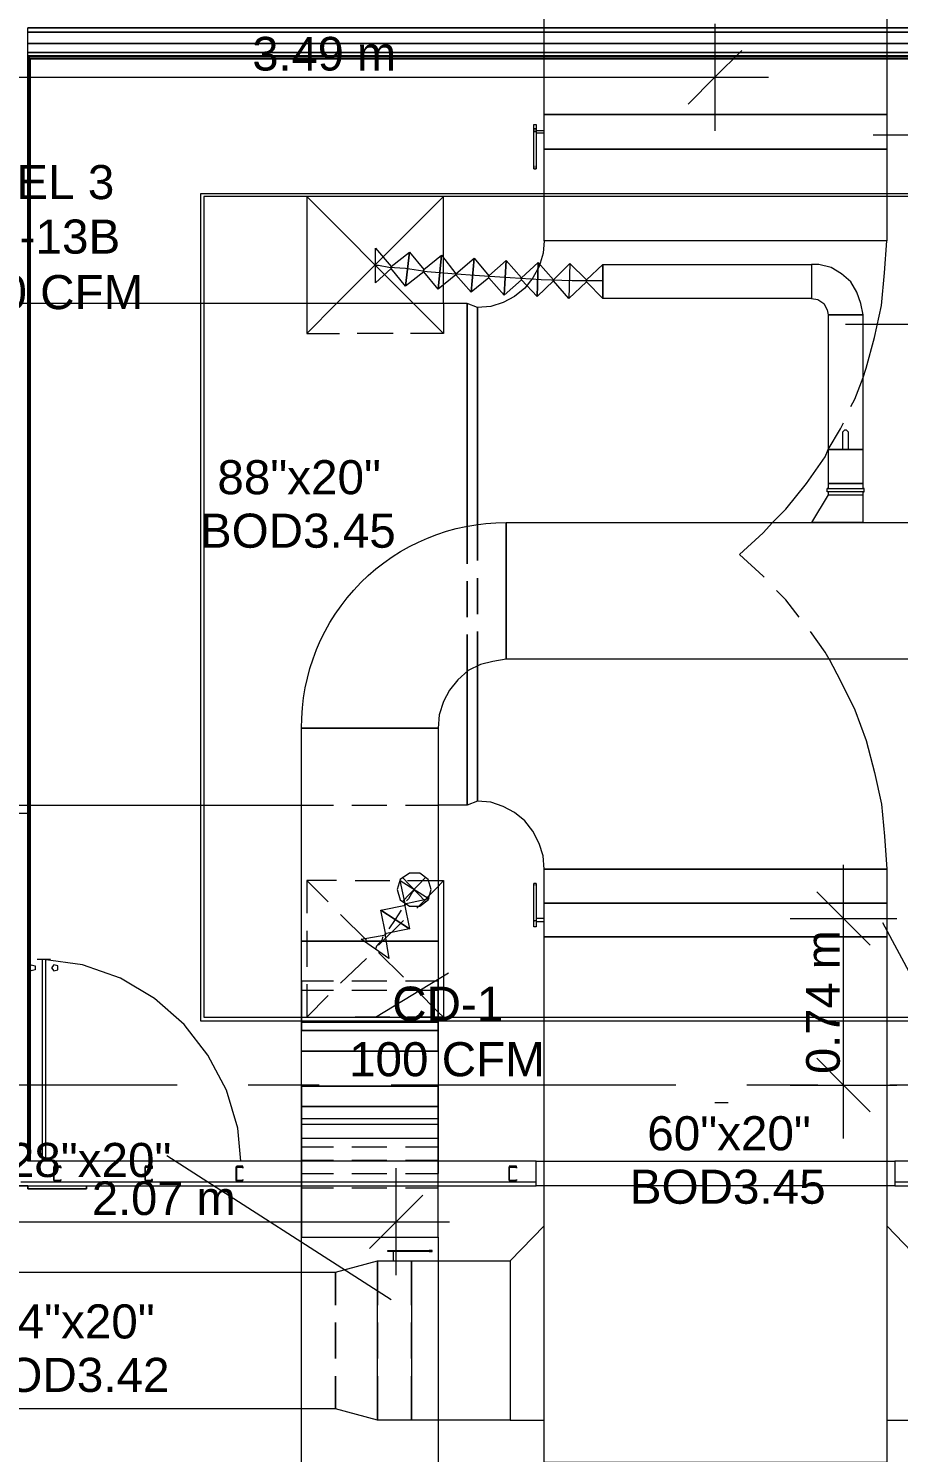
# Model space of a CAD drawing. Header units: metres. Extents: x -2 to 237, y -8 to 52.
# Drawn here: x 16.5 to 20.37, y 22.01 to 28.36 of the extents above; entities that cross this region are included whole.
import ezdxf

# ---------------------------------------------------------------- set-up
doc = ezdxf.new("R2010")
doc.units = ezdxf.units.M
doc.layers.add('HVAC - Ductos', color=5, linetype='Continuous', lineweight=0)
doc.layers.add('PDF4_Text', color=7, linetype='Continuous', lineweight=0)
doc.layers.add('PDF4_Geometry', color=7, linetype='Continuous', lineweight=0, true_color=0xaaaaaa)
doc.styles.add('PDF Helvetica', font='')
doc.styles.get('PDF Helvetica').set_extended_font_data('Helvetica')

msp = doc.modelspace()

# ---------------------------------------------------------------- linework, layer by layer
at = {"layer": 'HVAC - Ductos', "lineweight": 0}
for points in [[(18.7932, 27.9744), (18.7932, 34.5398), (20.3189, 34.5398), (20.3189, 27.9744)], [(21.4459, 28.3409), (16.4932, 28.3409)], [(16.4932, 28.2905), (21.4459, 28.2905)], [(16.4932, 28.2493), (21.4459, 28.2493)], [(21.4459, 28.2355), (16.4932, 28.2355)], [(16.4932, 28.2309), (21.4459, 28.2309), (16.4932, 28.2309), (21.4459, 28.2309)], [(16.5023, 28.2218), (21.4368, 28.2218)], [(16.5023, 28.2218), (21.4368, 28.2218)], [(20.3189, 27.9744), (20.3189, 27.8186), (18.7932, 27.8186), (18.7932, 27.9744)], [(20.3189, 27.8186), (20.3189, 27.4108), (18.7932, 27.4108), (18.7932, 27.8186)], [(19.0543, 27.3055), (19.0543, 27.2321)], [(19.0543, 27.1542), (19.0543, 27.1588), (19.0543, 27.1634), (19.0543, 27.1771), (19.0543, 27.1909), (19.0543, 27.2092), (19.0543, 27.2321), (19.0543, 27.2505), (19.0543, 27.2688), (19.0543, 27.2871), (19.0543, 27.2963), (19.0543, 27.3055), (19.0543, 27.2963), (19.0543, 27.2871), (19.0543, 27.2688), (19.0543, 27.2505), (19.0543, 27.2321), (19.0543, 27.2092), (19.0543, 27.1909), (19.0543, 27.1771), (19.0543, 27.1634), (19.0543, 27.1588)], [(20.1356, 27.0809), (20.1539, 27.0809), (20.1722, 27.0809), (20.1906, 27.0809), (20.1997, 27.0809), (20.2089, 27.0809), (20.2135, 27.0809), (20.2043, 27.1313), (20.186, 27.1817), (20.1585, 27.2275), (20.1172, 27.2642), (20.0714, 27.2917), (20.0164, 27.3055), (19.9844, 27.3055), (19.9844, 27.2963), (19.9844, 27.2871), (19.9844, 27.2688), (19.9844, 27.2505), (19.9844, 27.2321), (19.9844, 27.2092), (19.9844, 27.1909), (19.9844, 27.1771), (19.9844, 27.1634), (19.9844, 27.1588), (19.9844, 27.1542), (20.0119, 27.1497), (20.0394, 27.1313), (20.0531, 27.1038), (20.0577, 27.0809), (20.0623, 27.0809), (20.0714, 27.0809), (20.0806, 27.0809), (20.099, 27.0809), (20.1172, 27.0809)], [(19.0543, 27.2275), (19.0543, 27.1542)], [(20.1356, 26.3295), (20.1172, 26.3295), (20.099, 26.3295), (20.0806, 26.3295), (20.0714, 26.3295), (20.0623, 26.3295), (20.0577, 26.3295), (20.0623, 26.3295), (20.0714, 26.3295), (20.0806, 26.3295), (20.099, 26.3295), (20.1172, 26.3295), (20.1356, 26.3295), (20.1539, 26.3295), (20.1722, 26.3295), (20.1906, 26.3295), (20.1997, 26.3295), (20.2089, 26.3295), (20.2135, 26.3295), (20.2089, 26.3295), (20.1997, 26.3295), (20.1906, 26.3295), (20.1722, 26.3295), (20.1539, 26.3295)], [(18.6236, 26.1555), (21.3085, 26.1555), (21.3085, 25.5461), (18.6236, 25.5461)], [(18.4496, 26.1371), (18.4496, 25.9722)], [(18.4954, 25.9859), (18.4954, 26.1417)], [(18.4496, 25.8943), (18.4496, 25.7339)], [(18.4954, 25.7477), (18.4954, 25.908)], [(18.4496, 25.6561), (18.4496, 25.4911)], [(18.4954, 25.514), (18.4954, 25.6698)], [(17.7119, 24.2907), (17.7119, 25.2391), (18.3213, 25.2391), (18.3213, 24.2907)], [(20.3189, 24.6115), (20.3189, 24.4602), (18.7932, 24.4602), (18.7932, 24.6115)], [(18.7932, 24.309), (18.7932, 24.4602), (20.3189, 24.4602), (20.3189, 24.309)], [(20.3189, 24.309), (20.3189, 21.9678), (18.7932, 21.9678), (18.7932, 24.309)], [(17.7119, 24.2907), (18.3213, 24.2907), (18.3213, 24.2082), (18.3213, 24.1349), (18.3213, 24.0571), (18.3213, 23.9929), (18.3213, 23.9288), (17.7119, 23.9288), (17.7119, 23.9929), (17.7119, 24.0571), (17.7119, 24.1349), (17.7119, 24.2082)], [(17.7119, 23.8921), (18.3213, 23.8921), (18.3213, 23.9288), (18.3213, 23.8921), (17.7119, 23.8921), (17.7119, 23.9288)], [(17.7119, 23.6447), (17.7119, 23.8005), (18.3213, 23.8005), (18.3213, 23.6447)], [(18.3213, 23.6447), (18.3213, 23.5851), (18.3213, 23.5256), (18.3213, 23.4706), (18.3213, 23.4294), (18.3213, 23.5531), (17.7119, 23.5531), (17.7119, 23.4294), (17.7119, 23.4706), (17.7119, 23.5256), (17.7119, 23.5851), (17.7119, 23.6447)], [(18.3213, 23.4981), (17.7119, 23.4981), (17.7119, 23.5531), (18.3213, 23.5531)], [(17.7119, 23.4752), (18.3213, 23.4752), (18.3213, 23.2552), (18.3213, 23.2828), (18.3213, 23.3148), (18.3213, 23.4981), (17.7119, 23.4981), (17.7119, 23.3148), (17.7119, 23.2828), (17.7119, 23.2552)], [(17.7119, 23.1911), (17.7119, 23.1636), (17.7119, 23.1224), (17.7119, 23.0766), (17.7119, 23.0262), (17.7119, 22.9712), (18.3213, 22.9712), (18.3213, 23.0262), (18.3213, 23.0766), (18.3213, 23.1224), (18.3213, 23.1636), (18.3213, 23.1911), (18.3213, 23.4111), (17.7119, 23.4111)], [(18.642, 22.8659), (18.642, 22.1557), (18.7932, 22.1557), (18.7932, 23.0216)], [(20.5984, 22.8659), (20.5984, 22.1557), (20.47, 22.1557), (20.47, 22.8659), (20.3189, 23.0216), (20.3189, 22.1557), (20.47, 22.1557), (20.47, 22.8659)], [(18.0509, 22.8659), (18.2021, 22.8659), (18.2021, 22.1557), (18.0509, 22.1557)], [(17.8631, 22.591), (17.8631, 22.4306)]]:
    msp.add_lwpolyline(points, close=True, dxfattribs=at)
for points in [[(19.5537, 28.3775), (19.5537, 28.1393), (19.5537, 27.9011)], [(16.4932, 28.2309), (16.4932, 23.3102), (16.4932, 28.1668), (16.4932, 23.3102), (16.4932, 28.2309), (16.4932, 23.3102), (16.4932, 28.2309), (21.4459, 28.2309), (16.4932, 28.2309), (21.4459, 28.2309), (16.4932, 28.2309), (21.4459, 28.2309), (21.4459, 25.4682), (21.4459, 28.2309), (21.4459, 25.4682), (21.4459, 28.2309), (21.4459, 25.4682), (21.4459, 28.2309), (21.4459, 25.4682), (21.4459, 28.2309), (16.4932, 28.2309), (16.4932, 28.3592), (21.4459, 28.3592), (16.4932, 28.3592)], [(19.6728, 28.2584), (19.5537, 28.1393), (19.4346, 28.0202)], [(15.8242, 28.1393), (19.7919, 28.1393)], [(20.2593, 27.8827), (20.6029, 27.8827)], [(20.69, 23.9333), (20.69, 23.3102), (20.69, 23.9333), (20.69, 23.3698), (20.69, 23.9333), (17.2766, 23.9333), (17.2629, 23.9333), (17.2629, 27.6078), (17.2629, 27.6216), (20.7083, 27.6216), (20.7083, 27.6078), (20.7083, 25.4682), (20.8915, 25.4682)], [(20.69, 27.6078), (17.2766, 27.6078), (17.2766, 23.9517), (20.69, 23.9517)], [(18.3442, 27.1313), (18.3442, 27.6078), (17.7348, 27.6078), (17.7348, 27.1313)], [(18.2113, 27.1313), (17.7348, 27.6078)], [(17.8677, 27.1313), (18.3442, 27.6078)], [(20.2135, 26.8015), (20.2272, 26.8427), (20.2639, 26.9802), (20.2959, 27.1222), (20.3097, 27.2688), (20.3189, 27.4108), (18.7932, 27.4108), (18.7886, 27.3558), (18.7703, 27.2963), (18.7427, 27.2459), (18.7061, 27.2001), (18.6603, 27.1634), (18.6099, 27.1359), (18.5549, 27.1176), (18.4954, 27.113), (18.4954, 26.1417), (18.4954, 27.113), (18.4496, 27.1313), (18.4496, 26.1371), (18.4496, 27.1313), (16.397, 27.1313), (16.397, 24.8955), (17.7119, 24.8955)], [(18.1105, 27.2871), (18.0418, 27.2229), (18.0418, 27.3787), (18.1105, 27.2963), (18.1929, 27.3604), (18.1747, 27.2092), (18.1105, 27.2871), (18.1105, 27.2963)], [(18.2571, 27.2733), (18.1747, 27.2092), (18.1929, 27.3604), (18.2571, 27.2825), (18.335, 27.3467), (18.3213, 27.1955), (18.2571, 27.2733), (18.2571, 27.2825)], [(19.0543, 27.2321), (18.9169, 27.2321), (18.7794, 27.2367), (18.642, 27.2459), (18.5045, 27.2551), (18.3808, 27.2642), (18.2709, 27.2733), (18.1747, 27.2871), (18.1013, 27.2917), (18.0555, 27.3009), (18.0418, 27.3009)], [(18.3992, 27.2596), (18.3213, 27.1955), (18.335, 27.3467), (18.3992, 27.2642), (18.4816, 27.3329), (18.4678, 27.1817), (18.3992, 27.2596), (18.3992, 27.2642)], [(18.5458, 27.2459), (18.4678, 27.1817), (18.4816, 27.3329), (18.5458, 27.2551), (18.6236, 27.3237), (18.6145, 27.168), (18.5458, 27.2459), (18.5458, 27.2551)], [(18.6924, 27.2367), (18.6145, 27.168), (18.6236, 27.3237), (18.6924, 27.2459), (18.7657, 27.3146), (18.7611, 27.1634), (18.6924, 27.2367), (18.6924, 27.2459)], [(18.8344, 27.2321), (18.7611, 27.1634), (18.7657, 27.3146), (18.8344, 27.2367), (18.9077, 27.31), (18.9031, 27.1542), (18.8344, 27.2321), (18.8344, 27.2367)], [(18.981, 27.2367), (19.0543, 27.3055), (19.9844, 27.3055), (19.9844, 27.2963), (19.9844, 27.2871), (19.9844, 27.2688), (19.9844, 27.2505), (19.9844, 27.2321), (19.9844, 27.2092), (19.9844, 27.1909), (19.9844, 27.1771), (19.9844, 27.1634), (19.9844, 27.1588), (19.9844, 27.1542), (19.0543, 27.1542), (18.981, 27.2275), (18.981, 27.2367), (18.9077, 27.31), (18.9031, 27.1542), (18.981, 27.2275)], [(17.7348, 27.1313), (17.7348, 26.9984), (17.8814, 26.9984)], [(17.7348, 26.9984), (17.8677, 27.1313)], [(18.3442, 27.1313), (18.3442, 26.9984), (18.2113, 27.1313)], [(20.0577, 26.2929), (20.0531, 26.2929), (20.0531, 26.3066), (20.0577, 26.3066), (20.0623, 26.3066), (20.076, 26.3066), (20.0944, 26.3066), (20.1126, 26.3066), (20.1356, 26.3066), (20.1585, 26.3066), (20.1768, 26.3066), (20.1951, 26.3066), (20.2089, 26.3066), (20.2135, 26.3066), (20.2181, 26.3066), (20.2135, 26.3066), (20.2135, 26.3295), (20.2135, 26.4808), (20.2089, 26.4808), (20.1997, 26.4808), (20.1906, 26.4808), (20.1722, 26.4808), (20.1539, 26.4808), (20.1356, 26.4808), (20.1172, 26.4808), (20.099, 26.4808), (20.0806, 26.4808), (20.0714, 26.4808), (20.0623, 26.4808), (20.0577, 26.4808), (20.0623, 26.4808), (20.0714, 26.4808), (20.0806, 26.4808), (20.099, 26.4808), (20.1172, 26.4808), (20.1356, 26.4808), (20.1539, 26.4808), (20.1722, 26.4808), (20.1906, 26.4808), (20.1997, 26.4808), (20.2089, 26.4808), (20.2135, 26.4808), (20.2135, 27.0809), (20.2089, 27.0809), (20.1997, 27.0809), (20.1906, 27.0809), (20.1722, 27.0809), (20.1539, 27.0809), (20.1356, 27.0809), (20.1172, 27.0809), (20.099, 27.0809), (20.0806, 27.0809), (20.0714, 27.0809), (20.0623, 27.0809), (20.0577, 27.0809), (20.0577, 26.4808)], [(20.1356, 27.0397), (20.4792, 27.0397)], [(18.1197, 26.9984), (17.9593, 26.9984)], [(18.3442, 26.9984), (18.1975, 26.9984)], [(20.1585, 26.6732), (20.1768, 26.7053), (20.2135, 26.8015)], [(20.0577, 26.4808), (20.1126, 26.5724), (20.1264, 26.5999)], [(20.1493, 26.4808), (20.1493, 26.554), (20.1493, 26.5586), (20.1448, 26.5632), (20.1402, 26.5678), (20.1356, 26.5678), (20.131, 26.5678), (20.1264, 26.5632), (20.1218, 26.5586), (20.1218, 26.554), (20.1218, 26.4808)], [(19.8103, 26.1555), (19.8699, 26.215), (19.9615, 26.3295), (20.044, 26.4486), (20.0577, 26.4808), (20.0577, 26.3295), (20.0577, 26.3066), (20.0531, 26.3066)], [(20.0577, 26.2791), (19.9844, 26.1555), (19.989, 26.1555), (20.0073, 26.1555), (20.0302, 26.1555), (20.0577, 26.1555), (20.1356, 26.1555), (20.1631, 26.1555), (20.1906, 26.1555), (20.2043, 26.1555), (20.2135, 26.1555), (20.2135, 26.2791)], [(20.2135, 26.2929), (20.2181, 26.2929), (20.2135, 26.2929), (20.2089, 26.2929), (20.1951, 26.2929), (20.1768, 26.2929), (20.1585, 26.2929), (20.1356, 26.2929), (20.1126, 26.2929), (20.0944, 26.2929), (20.076, 26.2929), (20.0623, 26.2929), (20.0577, 26.2929), (20.0531, 26.2929)], [(20.0714, 26.2929), (20.0623, 26.2929), (20.0577, 26.2929), (20.0577, 26.2791), (20.0623, 26.2791), (20.0714, 26.2791), (20.0806, 26.2791), (20.099, 26.2791), (20.1172, 26.2791), (20.1356, 26.2791), (20.1539, 26.2791), (20.1722, 26.2791), (20.1906, 26.2791), (20.1997, 26.2791), (20.2089, 26.2791), (20.2135, 26.2791), (20.2135, 26.2929), (20.2089, 26.2929), (20.1997, 26.2929)], [(20.0806, 26.2929), (20.076, 26.2929)], [(20.1768, 26.2929), (20.1722, 26.2929), (20.1539, 26.2929), (20.1356, 26.2929), (20.1172, 26.2929), (20.099, 26.2929), (20.0944, 26.2929)], [(20.1035, 26.2791), (20.1081, 26.2791)], [(20.1631, 26.2791), (20.1677, 26.2791)], [(20.1951, 26.2929), (20.1906, 26.2929), (20.1814, 26.2929)], [(20.2181, 26.2929), (20.2181, 26.3066)], [(19.7737, 25.9126), (19.7691, 25.9172), (19.6637, 26.0134), (19.7691, 26.1096), (19.8103, 26.1555)], [(20.2135, 26.1555), (20.2043, 26.1555), (20.1906, 26.1555), (20.1631, 26.1555), (20.1356, 26.1555), (20.0577, 26.1555), (20.0302, 26.1555), (20.0073, 26.1555), (19.989, 26.1555), (19.9844, 26.1555)], [(19.9294, 25.7339), (19.8699, 25.8118), (19.8286, 25.853)], [(20.0623, 25.5461), (20.044, 25.5781), (19.9798, 25.6698)], [(20.0623, 25.5461), (20.1126, 25.4499), (20.1768, 25.3216), (20.2272, 25.1841), (20.2639, 25.0421), (20.2959, 24.9001), (20.3097, 24.758), (20.3189, 24.6115), (18.7932, 24.6115), (18.7886, 24.671), (18.7703, 24.726), (18.7427, 24.781), (18.7061, 24.8268), (18.6603, 24.8634), (18.6099, 24.8909), (18.5549, 24.9092), (18.4954, 24.9138), (18.4954, 25.514), (18.4954, 24.9138), (18.4496, 24.8955), (18.4496, 25.4911), (18.4496, 24.8955), (18.3213, 24.8955)], [(17.7119, 24.8955), (17.854, 24.8955)], [(17.9364, 24.8955), (18.0922, 24.8955)], [(18.1747, 24.8955), (18.3213, 24.8955)], [(20.1264, 23.4111), (20.1264, 24.6297)], [(17.8677, 24.561), (17.7348, 24.561), (17.7348, 24.4144)], [(17.831, 24.4648), (17.7348, 24.561)], [(17.9502, 24.561), (18.1059, 24.561)], [(18.1701, 24.4556), (18.1929, 24.3457), (18.0647, 24.4282), (18.1747, 24.4511), (18.1517, 24.561), (18.28, 24.4786)], [(18.1517, 24.561), (18.28, 24.4786), (18.1701, 24.4556), (18.1747, 24.4511)], [(18.1838, 24.561), (18.3213, 24.561)], [(18.3213, 24.561), (18.3442, 24.561), (18.3442, 23.9517), (18.3213, 23.9517)], [(18.3213, 24.5335), (18.3442, 24.561)], [(18.2159, 24.5198), (18.2067, 24.5107), (18.1884, 24.4786), (18.1792, 24.4694)], [(18.2251, 24.4373), (18.3213, 24.5335)], [(20.0073, 24.5107), (20.1264, 24.3915), (20.2455, 24.2724)], [(18.0006, 24.2953), (17.886, 24.4098)], [(18.083, 24.3228), (18.1013, 24.2128), (17.9776, 24.2999), (18.0876, 24.3182), (18.0647, 24.4282), (18.1929, 24.3457), (18.083, 24.3228), (18.0876, 24.3182)], [(18.0555, 24.2724), (18.1655, 24.3824)], [(18.1563, 24.4282), (18.1289, 24.3869), (18.1013, 24.3457)], [(19.8882, 24.3915), (20.1264, 24.3915), (20.3647, 24.3915)], [(20.3005, 24.3732), (20.5021, 23.9975), (20.6442, 23.9975)], [(17.7348, 24.3366), (17.7348, 24.1762)], [(18.0738, 24.309), (18.0693, 24.2953), (18.0464, 24.2678), (18.0418, 24.2541)], [(17.7119, 24.1121), (17.7119, 24.1487), (17.7119, 24.1945), (17.7119, 24.2404), (17.7119, 24.2907)], [(18.1655, 24.1303), (18.0555, 24.2404)], [(18.3213, 24.2907), (18.3213, 24.2404), (18.3213, 24.1945), (18.3213, 24.1487), (18.3213, 24.1121)], [(17.886, 24.1029), (18.0006, 24.2128)], [(17.854, 24.1121), (17.7119, 24.1121)], [(17.7119, 24.1121), (17.7119, 23.9288), (18.3213, 23.9288), (18.3213, 24.1121)], [(18.0922, 24.1121), (17.9364, 24.1121)], [(18.0418, 23.9517), (18.3671, 24.1487)], [(18.3213, 24.1121), (18.1747, 24.1121)], [(17.854, 24.0708), (17.7119, 24.0708)], [(17.7348, 24.0983), (17.7348, 23.9517), (17.8677, 23.9517)], [(18.0922, 24.0708), (17.9364, 24.0708)], [(18.3213, 24.0708), (18.1747, 24.0708)], [(18.3213, 23.9746), (18.2251, 24.0708)], [(17.7348, 23.9517), (17.831, 24.0479)], [(17.7119, 23.8005), (17.7119, 23.86), (17.7119, 23.9196), (17.7119, 23.9288)], [(18.1059, 23.9517), (17.9502, 23.9517)], [(18.3213, 23.9517), (18.1838, 23.9517)], [(18.3442, 23.9517), (18.3213, 23.9746)], [(18.3213, 23.8005), (18.3213, 23.86), (18.3213, 23.9196), (18.3213, 23.9288)], [(18.3213, 23.8921), (18.3213, 23.8646), (18.3213, 23.8326), (18.3213, 23.8005), (17.7119, 23.8005), (17.7119, 23.8326), (17.7119, 23.8646), (17.7119, 23.8921)], [(20.0073, 23.7684), (20.1264, 23.6493), (20.2455, 23.5301)], [(17.7119, 23.6447), (17.7119, 23.6126), (17.7119, 23.5805), (17.7119, 23.5531)], [(18.3213, 23.5531), (18.3213, 23.5805), (18.3213, 23.6126), (18.3213, 23.6447)], [(19.8882, 23.6493), (20.1264, 23.6493), (20.3647, 23.6493)], [(19.5537, 23.5714), (19.6133, 23.5714)], [(17.7119, 23.4981), (17.7119, 23.4843), (17.7119, 23.4752), (18.3213, 23.4752), (18.3213, 23.4843), (18.3213, 23.4981)], [(18.3213, 23.4752), (18.3213, 23.4111), (17.7119, 23.4111), (17.7119, 23.4752)], [(17.7119, 22.9712), (17.7119, 23.0491), (17.7119, 23.1224), (17.7119, 23.1957), (17.7119, 23.2598), (17.7119, 23.3194), (17.7119, 23.3698), (17.7119, 23.4111)], [(17.7119, 23.3744), (17.854, 23.3744)], [(17.9364, 23.3744), (18.0922, 23.3744)], [(18.1747, 23.3744), (18.3213, 23.3744)], [(18.3213, 22.9712), (18.3213, 23.0491), (18.3213, 23.1224), (18.3213, 23.1957), (18.3213, 23.2598), (18.3213, 23.3194), (18.3213, 23.3698), (18.3213, 23.4111)], [(18.1105, 22.6918), (17.1117, 23.3332)], [(17.7119, 23.3148), (17.854, 23.3148)], [(17.9364, 23.3148), (18.0922, 23.3148)], [(18.1747, 23.3148), (18.3213, 23.3148)], [(17.7119, 23.2552), (17.854, 23.2552)], [(17.9364, 23.2552), (18.0922, 23.2552)], [(18.1335, 22.8017), (18.1335, 23.0399), (18.1335, 23.2782)], [(18.1747, 23.2552), (18.3213, 23.2552)], [(17.7119, 23.1911), (17.854, 23.1911)], [(17.9364, 23.1911), (18.0922, 23.1911)], [(18.1747, 23.1911), (18.3213, 23.1911)], [(18.2525, 23.159), (18.1335, 23.0399), (18.0143, 22.9208)], [(15.8242, 23.0399), (18.3716, 23.0399)], [(17.7119, 17.0747), (17.7119, 22.9712), (18.3213, 22.9712), (18.3213, 17.0747)], [(17.7119, 22.8154), (17.8631, 22.8154), (17.8631, 22.6688), (17.8631, 22.8154), (18.0509, 22.8659), (18.0509, 22.6688)], [(18.2021, 22.6688), (18.2021, 22.8659), (18.3213, 22.8659)], [(18.3213, 22.8659), (18.642, 22.8659), (18.642, 22.1557), (18.3213, 22.1557)], [(17.7119, 22.206), (15.8014, 22.206), (15.8014, 22.8154), (17.7119, 22.8154)], [(18.0509, 22.591), (18.0509, 22.4306)], [(18.2021, 22.4306), (18.2021, 22.591)], [(18.0509, 22.3527), (18.0509, 22.1557), (17.8631, 22.206), (17.8631, 22.3527), (17.8631, 22.206), (17.7119, 22.206)], [(18.3213, 22.1557), (18.2021, 22.1557), (18.2021, 22.3527)]]:
    msp.add_lwpolyline(points, dxfattribs=at)
msp.add_lwpolyline([(18.6236, 26.1555), (18.6236, 25.5461), (18.5641, 25.5369), (18.5091, 25.5232), (18.4541, 25.4957), (18.4083, 25.4544), (18.3716, 25.4086), (18.3442, 25.3582), (18.3258, 25.2987), (18.3213, 25.2391), (17.7119, 25.2391, -0.417717)], format="xyb", close=True, dxfattribs=at)
at = {"layer": 'PDF4_Geometry', "lineweight": 0}
for points in [[(25.0654, 33.3715), (25.0654, 33.3898), (21.4963, 33.3898), (20.887, 33.3898), (20.69, 33.3898), (20.3555, 33.3898), (20.3555, 33.2845), (20.69, 33.2845), (20.69, 31.1265), (20.887, 31.1265), (21.4459, 31.1265), (21.4459, 30.1644), (21.4459, 25.4682), (20.8915, 25.4682), (20.69, 25.4682), (20.69, 23.3102), (20.3555, 23.3102), (20.3555, 23.2003), (20.69, 23.2003), (20.8915, 23.2003), (21.4963, 23.2003), (21.4963, 23.3973), (21.4871, 23.3973)], [(16.5023, 23.3102), (16.5023, 28.2218)], [(16.5023, 23.3102), (16.5023, 28.2218)], [(16.594, 24.2082), (16.5344, 24.2082)], [(16.5573, 23.3102), (16.5573, 24.2082)], [(17.4416, 23.3102), (17.4278, 23.4569), (17.3774, 23.6264), (17.295, 23.7822), (17.1896, 23.9196), (17.0567, 24.0341), (16.9056, 24.1258), (16.736, 24.1853), (16.5619, 24.2082)], [(16.5711, 24.2082), (16.5711, 23.3102)], [(17.1575, 23.6493), (15.8884, 23.6493)], [(17.7898, 23.6493), (17.4736, 23.6493)], [(19.3796, 23.6493), (18.1105, 23.6493)], [(20.0119, 23.6493), (19.6957, 23.6493)], [(21.6017, 23.6493), (20.3326, 23.6493)], [(16.4932, 23.2003), (16.4932, 23.1865), (16.7544, 23.1865), (16.7544, 23.2003), (16.7544, 23.1865), (16.4932, 23.1865), (16.4932, 23.2003), (16.3832, 23.2003)], [(16.4611, 23.2186), (18.7565, 23.2186)], [(20.3555, 23.2186), (20.69, 23.2186)]]:
    msp.add_lwpolyline(points, dxfattribs=at)
for points in [[(16.4978, 28.2309), (16.4978, 23.3102)], [(16.5023, 28.2218), (16.5023, 23.3102)], [(18.7565, 23.3102), (16.4932, 23.3102), (16.4932, 24.8588), (16.2778, 24.8588), (16.2778, 23.4157), (6.6656, 23.4157), (6.6656, 24.8588), (6.4457, 24.8588), (6.4457, 23.4157), (6.4457, 23.2003), (16.3832, 23.2003), (16.4611, 23.2003), (18.7565, 23.2003)], [(16.4978, 24.1716), (16.5069, 24.1853), (16.5253, 24.1807), (16.5253, 24.1624), (16.5069, 24.1579)], [(16.5985, 24.1716), (16.6077, 24.1579), (16.6261, 24.1624), (16.6261, 24.1807), (16.6077, 24.1853)], [(16.6398, 23.2874), (16.6123, 23.2874), (16.6077, 23.2874), (16.6077, 23.2828), (16.6077, 23.2232), (16.6123, 23.2232), (16.6398, 23.2232), (16.6398, 23.2278), (16.6398, 23.2232), (16.6123, 23.2232), (16.6077, 23.2232), (16.6077, 23.2828), (16.6123, 23.2828), (16.6398, 23.2828), (16.6398, 23.2782)], [(17.0476, 23.2874), (17.0155, 23.2874), (17.0155, 23.2828), (17.0155, 23.2232), (17.0476, 23.2232), (17.0476, 23.2278), (17.043, 23.2278), (17.043, 23.2232), (17.0155, 23.2232), (17.0155, 23.2828), (17.043, 23.2828), (17.043, 23.2782), (17.0476, 23.2782)], [(17.4508, 23.2874), (17.4232, 23.2874), (17.4187, 23.2828), (17.4187, 23.2232), (17.4232, 23.2232), (17.4508, 23.2232), (17.4508, 23.2278), (17.4508, 23.2232), (17.4232, 23.2232), (17.4232, 23.2828), (17.4508, 23.2828), (17.4508, 23.2782)], [(18.6695, 23.2874), (18.642, 23.2874), (18.6374, 23.2874), (18.6374, 23.2828), (18.6374, 23.2232), (18.642, 23.2232), (18.6695, 23.2232), (18.6695, 23.2278), (18.6695, 23.2232), (18.642, 23.2232), (18.6374, 23.2232), (18.6374, 23.2828), (18.642, 23.2828), (18.6695, 23.2828), (18.6695, 23.2782)], [(18.7565, 23.2003), (18.7565, 23.3102), (20.3555, 23.3102), (20.3555, 23.2003)]]:
    msp.add_lwpolyline(points, close=True, dxfattribs=at)
at = {"layer": 'PDF4_Geometry', "color": 1, "lineweight": 0}
for points in [[(18.7473, 27.7453), (18.7473, 27.7407), (18.7473, 27.7361), (18.7473, 27.7315), (18.7473, 27.7361), (18.7473, 27.7407), (18.7473, 27.7453), (18.7473, 27.8965), (18.7473, 27.9011), (18.7473, 27.9056), (18.7473, 27.9102), (18.7473, 27.9056), (18.7473, 27.9011), (18.7473, 27.8965), (18.7473, 27.9285), (18.7565, 27.9285), (18.7565, 27.9011), (18.7565, 27.9056), (18.7565, 27.9102), (18.7565, 27.9056), (18.7565, 27.9011), (18.7565, 27.8965), (18.7565, 27.7453), (18.7565, 27.7407), (18.7565, 27.7361), (18.7565, 27.7315), (18.7565, 27.7361), (18.7565, 27.7407), (18.7565, 27.7453)], [(18.7565, 27.9102), (18.7473, 27.9102)], [(18.7932, 27.9011), (18.7565, 27.9011), (18.7565, 27.8965), (18.7473, 27.8965)], [(18.7565, 27.8919), (18.7932, 27.8919)], [(18.7473, 27.7315), (18.7565, 27.7315)], [(18.7565, 24.5473), (18.7473, 24.5473)], [(18.7565, 24.5381), (18.7565, 24.5427), (18.7565, 24.5473), (18.7565, 24.5427), (18.7565, 24.5381), (18.7565, 24.3824), (18.7565, 24.3548), (18.7473, 24.3548), (18.7473, 24.3824), (18.7565, 24.3824), (18.7565, 24.3778), (18.7932, 24.3778)], [(18.7473, 24.3824), (18.7473, 24.5381), (18.7473, 24.5427), (18.7473, 24.5473), (18.7473, 24.5427), (18.7473, 24.5381)], [(18.7473, 24.3824), (18.7473, 24.3778), (18.7473, 24.3824)], [(18.7932, 24.3915), (18.7565, 24.3915)], [(18.28, 22.9071), (18.2846, 22.9071), (18.2892, 22.9071), (18.2938, 22.9071), (18.2892, 22.9071), (18.2846, 22.9071), (18.28, 22.9071), (18.1289, 22.9071), (18.0968, 22.9071), (18.0968, 22.9116), (18.1289, 22.9116), (18.1289, 22.9071)], [(18.1197, 22.9071), (18.1197, 22.8659)], [(18.1289, 22.9116), (18.28, 22.9116), (18.2846, 22.9116), (18.2892, 22.9116), (18.2938, 22.9116), (18.2892, 22.9116), (18.2846, 22.9116), (18.28, 22.9116)], [(18.1335, 22.8659), (18.1335, 22.9071)], [(18.2938, 22.9071), (18.2938, 22.9116)]]:
    msp.add_lwpolyline(points, dxfattribs=at)
at = {"layer": 'PDF4_Geometry', "color": 8, "lineweight": 0, "true_color": 0x808080}
msp.add_lwpolyline([(18.2755, 24.5656), (18.2388, 24.5931), (18.1929, 24.5931), (18.1517, 24.5656), (18.138, 24.5198), (18.1517, 24.474), (18.1929, 24.4465), (18.2388, 24.4465), (18.2755, 24.474), (18.2892, 24.5198)], close=True, dxfattribs=at)
for points in [[(18.1609, 24.5748), (18.2663, 24.4648)], [(18.2663, 24.5748), (18.1609, 24.4648)]]:
    msp.add_lwpolyline(points, dxfattribs=at)

# ---------------------------------------------------------------- texts
at = {"layer": 'PDF4_Text', "lineweight": 0, "attachment_point": 4, "style": 'PDF Helvetica'}
for s, insert, char_height in [('3.49 m', (17.4927, 28.2435), 0.15002), ('LEVEL 3', (16.0403, 27.6714), 0.1519), ('AHU-13B', (16.0082, 27.4286), 0.1519), ('25000 CFM', (15.8983, 27.1812), 0.1519), ('88"x20"', (17.3369, 26.3565), 0.1519), ('BOD3.45', (17.259, 26.1182), 0.1519), ('CD-1', (18.1158, 24.0106), 0.1519), ('100 CFM', (17.9234, 23.7632), 0.1519), ('60"x20"', (19.2521, 23.4333), 0.1519), ('BD-28"x20"-28"x20"', (15.2385, 23.3142), 0.151896), ('BOD3.45', (19.1742, 23.1951), 0.1519), ('2.07 m', (16.778, 23.144), 0.15002), ('24"x20"', (16.329, 22.5948), 0.1519), ('BOD3.42', (16.2511, 22.3566), 0.1519)]:
    msp.add_mtext(s, dxfattribs=dict(at, insert=insert, char_height=char_height))
at = {"layer": 'PDF4_Text', "lineweight": 0, "insert": (20.0359, 23.6986), "char_height": 0.15002, "attachment_point": 4, "rotation": 90, "style": 'PDF Helvetica'}
msp.add_mtext('0.74 m', dxfattribs=at)

doc.saveas('drawing.dxf')
